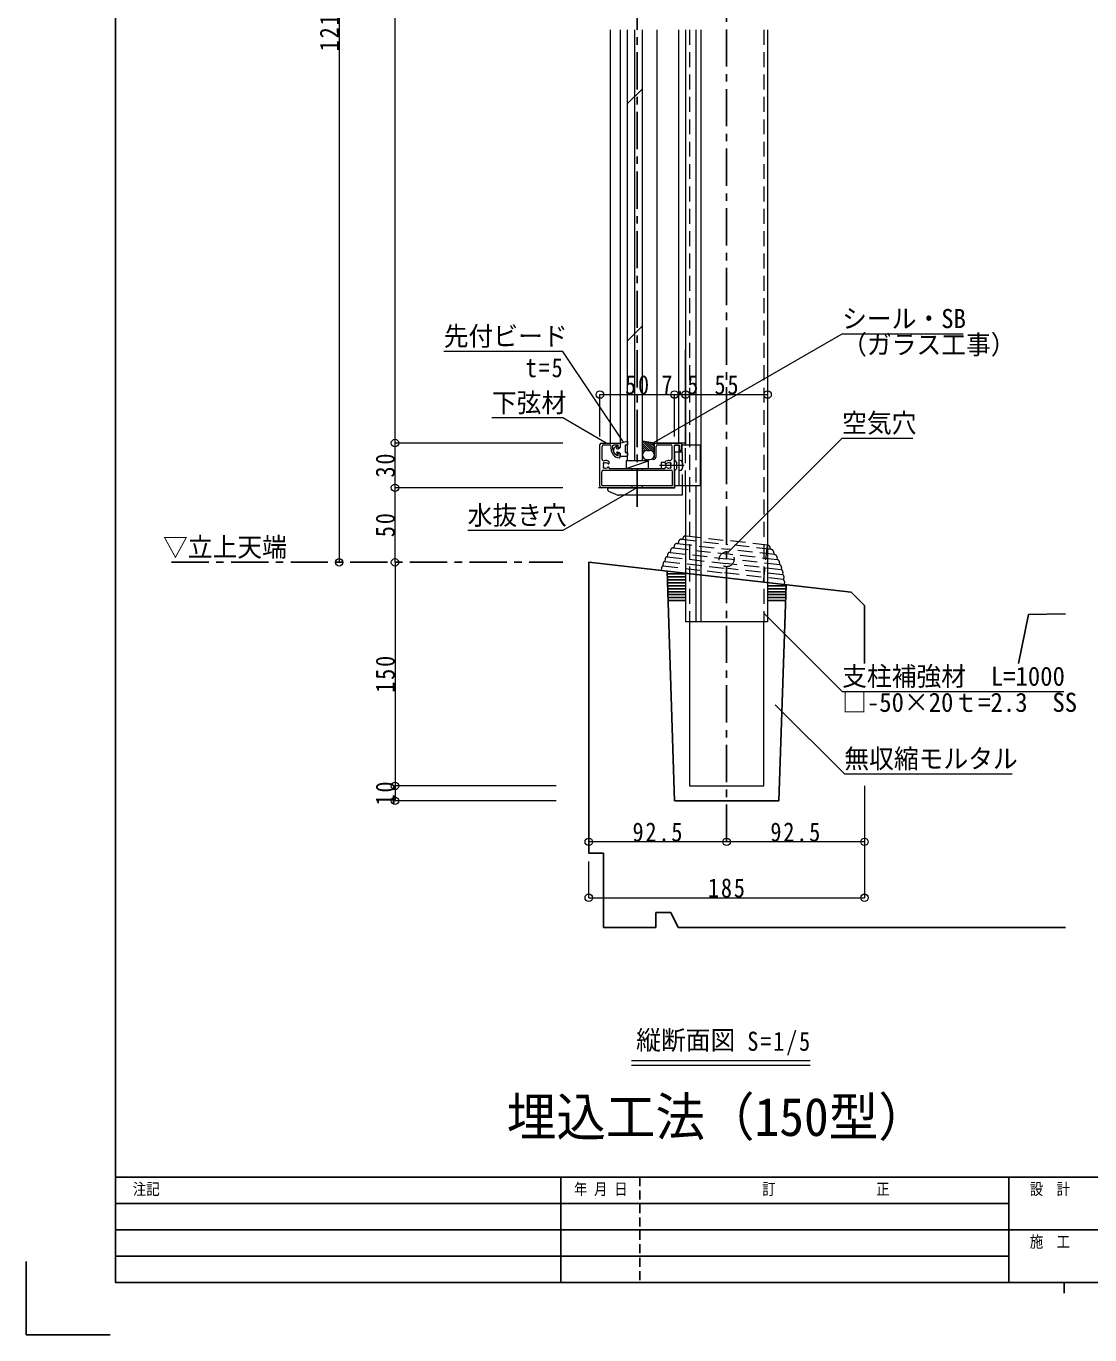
# Model space of a CAD drawing. Units: millimetres, scale not verified. Extents: x -1050 to 1050, y -742 to 742.
# Drawn here: x -1050 to -336, y -742 to 135 of the extents above; entities that cross this region are included whole.
import ezdxf
from ezdxf.enums import TextEntityAlignment as Align

# ---------------------------------------------------------------- set-up
doc = ezdxf.new("R2010")
doc.units = ezdxf.units.MM
doc.header["$LTSCALE"] = 5
for name, pattern in [('CHAIN1', [8, 5, -1, 1, -1]), ('DASHED1', [1.8, 1.2, -0.6]), ('DASHED2', [3, 2, -1])]:
    doc.linetypes.add(name, pattern=pattern)
for name, color, linetype in [('0-0_通り芯', 7, 'Continuous'), ('0-1_躯体', 134, 'Continuous'), ('1-4_印刷位置ライン', 7, 'Continuous'), ('1-5_図枠1_1', 7, 'Continuous')]:
    doc.layers.add(name, color=color, linetype=linetype)
for name, color, linetype, lineweight in [('0-3_寸法', 54, 'Continuous', 20), ('0-4_手摺部材', 92, 'Continuous', 20), ('0-6_パネル', 4, 'Continuous', 20), ('0-7_ガラス', 6, 'Continuous', 20), ('0-8_その他', 11, 'Continuous', 20), ('0-9_文字', 3, 'Continuous', 20), ('0-A_支柱', 6, 'Continuous', 20), ('0-B_足元', 4, 'Continuous', 20)]:
    doc.layers.add(name, color=color, linetype=linetype, lineweight=lineweight)
doc.styles.add('ＭＳ ゴシック', font='')
doc.styles.add('ＭＳ 明朝', font='')
doc.styles.get('ＭＳ ゴシック').set_extended_font_data('MS Gothic')
doc.styles.get('ＭＳ 明朝').set_extended_font_data('MS Mincho')

# ---------------------------------------------------------------- blocks, each defined once
blk = doc.blocks.new('dimension_origin')
at = {"color": 0, "linetype": 'Continuous', "lineweight": -2}
blk.add_circle((0, 0), 1.25, dxfattribs=at)

msp = doc.modelspace()

# ---------------------------------------------------------------- linework, layer by layer
at = {"layer": '0-0_通り芯', "linetype": 'CHAIN1'}
for p, q in [((-580, -411.793), (-580, 505.456)), ((-640, -187.078), (-640, 490)), ((-952.5, -224.293), (-690, -224.293))]:
    msp.add_line(p, q, dxfattribs=at)
at = {"layer": '0-0_通り芯'}
for p, q in [((-607.5, -81.793), (-607.5, -145.793)), ((-615, -145.793), (-612, -145.793))]:
    msp.add_line(p, q, dxfattribs=at)
at = {"layer": '0-1_躯体'}
for p, q in [((-496.5, -244.293), (-672.5, -224.293)), ((-620, -230.259), (-615, -384.293)), ((-607.5, -231.991), (-619.944, -231.991)), ((-607.5, -233.991), (-619.879, -233.991)), ((-607.5, -235.991), (-619.814, -235.991)), ((-607.5, -237.991), (-619.749, -237.991)), ((-607.5, -239.991), (-619.684, -239.991)), ((-607.5, -241.991), (-619.619, -241.991)), ((-607.5, -243.991), (-619.554, -243.991)), ((-540.022, -239.991), (-552.5, -239.991)), ((-540.091, -241.991), (-552.5, -241.991)), ((-540.16, -243.991), (-552.5, -243.991)), ((-540, -239.35), (-545, -384.293)), ((-496.5, -244.293), (-487.5, -253.293)), ((-607.5, -245.991), (-619.489, -245.991)), ((-607.5, -247.991), (-619.424, -247.991)), ((-607.5, -249.991), (-619.359, -249.991)), ((-540.229, -245.991), (-552.5, -245.991)), ((-540.298, -247.991), (-552.5, -247.991)), ((-540.367, -249.991), (-552.5, -249.991)), ((-487.5, -253.293), (-487.5, -292.094)), ((-384.06, -292.094), (-377.5, -259.293)), ((-352.5, -258.775), (-377.5, -259.293)), ((-615, -384.293), (-545, -384.293)), ((-662.5, -419.293), (-662.5, -469.293)), ((-627.5, -459.293), (-617.5, -459.293)), ((-627.5, -469.293), (-627.5, -459.293)), ((-612.5, -469.293), (-617.5, -459.293)), ((-662.5, -469.293), (-627.5, -469.293)), ((-612.5, -469.293), (-352.5, -469.293))]:
    msp.add_line(p, q, dxfattribs=at)
msp.add_lwpolyline([(-672.5, -224.293), (-672.5, -419.293), (-662.5, -419.293)], dxfattribs=at)
at = {"layer": '0-3_寸法'}
for p, q in [((-840, 495), (-840, -224.293)), ((-802.5, -144.293), (-802.5, 460)), ((-665, -139.85), (-665, -111.793)), ((-665, -111.793), (-615, -111.793)), ((-615, -139.85), (-615, -111.793)), ((-615, -111.793), (-607.5, -111.793)), ((-607.5, -111.793), (-552.5, -111.793)), ((-802.5, -174.293), (-802.5, -144.293)), ((-690, -144.293), (-802.5, -144.293)), ((-802.5, -224.293), (-802.5, -174.293)), ((-690, -174.293), (-802.5, -174.293)), ((-802.5, -224.293), (-802.5, -374.293)), ((-694.402, -374.293), (-802.5, -374.293)), ((-802.5, -374.293), (-802.5, -384.293)), ((-487.5, -374.293), (-487.5, -449.293)), ((-694.402, -384.293), (-802.5, -384.293)), ((-580, -411.793), (-672.5, -411.793)), ((-487.5, -411.793), (-580, -411.793)), ((-672.5, -449.293), (-672.5, -424.902)), ((-672.5, -449.293), (-487.5, -449.293))]:
    msp.add_line(p, q, dxfattribs=at)
at = {"layer": '0-4_手摺部材'}
for p, q in [((-658.003, -144.293), (-658.003, 132.854)), ((-651.5, 132.854), (-651.5, -144.293)), ((-626.5, -144.293), (-626.5, 132.854)), ((-612, -144.293), (-612, 132.854)), ((-665, -173.293), (-665, -145.293)), ((-664, -144.293), (-651.5, -144.293)), ((-663.5, -155.263), (-663.5, -146.493)), ((-662.5, -145.493), (-658.5, -145.493)), ((-657.5, -148.293), (-657.5, -146.493)), ((-656.3, -148.293), (-656.3, -145.993)), ((-655.8, -145.493), (-652.7, -145.493)), ((-652.7, -147.293), (-652.7, -145.493)), ((-652.7, -147.293), (-652, -147.293)), ((-651.5, -144.293), (-651.5, -146.793)), ((-628.5, -153.293), (-628.5, -144.293)), ((-628.5, -144.293), (-611, -144.293)), ((-627.3, -153.293), (-627.3, -146.493)), ((-607.5, -144.293), (-626.5, -144.293)), ((-626.3, -145.493), (-617.5, -145.493)), ((-616.5, -154.357), (-616.5, -146.493)), ((-615, -145.793), (-611.5, -145.793)), ((-615, -173.293), (-615, -145.793)), ((-612, -145.793), (-612, -172.793)), ((-611.5, -148.543), (-611.5, -145.793)), ((-610, -148.543), (-610, -145.293)), ((-609.8, -149.493), (-609.8, -145.793)), ((-658.7, -157.625), (-658.7, -156.926)), ((-652.7, -152.941), (-652.7, -151.293)), ((-652, -151.293), (-652.7, -151.293)), ((-651.5, -153.77), (-651.5, -151.793)), ((-629.5, -154.293), (-629.5, -155.093)), ((-624, -157.293), (-624, -161.293)), ((-621.3, -157.293), (-624, -157.293)), ((-621.3, -157.625), (-621.3, -156.926)), ((-612, -149.493), (-609.8, -149.493)), ((-610.881, -155.891), (-612, -155.793)), ((-612, -155.793), (-612, -162.793)), ((-663.8, -172.493), (-663.8, -163.493)), ((-662.8, -162.493), (-617.2, -162.493)), ((-658.7, -161.293), (-658.7, -160.961)), ((-624, -161.293), (-621.3, -161.293)), ((-616.2, -172.493), (-616.2, -163.493)), ((-610.881, -162.695), (-612, -162.793)), ((-616, -174.293), (-664, -174.293)), ((-616.7, -172.993), (-663.3, -172.993)), ((-659.8, -174.293), (-614.8, -174.293)), ((-659.8, -175.634), (-659.8, -174.293)), ((-615, -172.793), (-597.5, -172.793)), ((-614.8, -174.293), (-614.8, -172.793)), ((-609.8, -172.793), (-609.8, -179.293)), ((-659.194, -176.553), (-652.989, -179.212)), ((-609.8, -179.293), (-652.595, -179.293))]:
    msp.add_line(p, q, dxfattribs=at)
at = {"layer": '0-4_手摺部材', "linetype": 'DASHED2'}
for p, q in [((-614.8, -150.293), (-609.8, -150.293)), ((-614.8, -156.043), (-614.8, -150.293)), ((-613.3, -158.993), (-613.3, -157.293)), ((-609.8, -150.293), (-609.8, -172.793)), ((-643.5, -161.293), (-643.5, -162.493)), ((-636.5, -162.493), (-636.5, -161.293)), ((-614.8, -162.543), (-614.55, -162.543)), ((-614.8, -172.793), (-614.8, -162.543)), ((-613.3, -161.293), (-614.55, -162.543)), ((-613, -159.293), (-613.3, -158.993)), ((-613, -159.293), (-613.3, -159.593)), ((-613.3, -161.293), (-613.3, -159.593)), ((-643.5, -172.993), (-643.5, -174.293)), ((-636.5, -174.293), (-636.5, -172.993))]:
    msp.add_line(p, q, dxfattribs=at)
at = {"layer": '0-4_手摺部材', "linetype": 'CHAIN1'}
msp.add_line((-608.4, -159.293), (-625, -159.293), dxfattribs=at)
at = {"layer": '0-4_手摺部材'}
for points in [[(-597.5, -172.793), (-597.5, -145.793), (-609.8, -145.793)], [(-658.7, -161.293), (-621.3, -161.293), (-621.3, -160.961)]]:
    msp.add_lwpolyline(points, dxfattribs=at)
at = {"layer": '0-4_手摺部材', "linetype": 'DASHED2'}
msp.add_lwpolyline([(-613.3, -157.293), (-614.55, -156.043), (-614.8, -156.043)], dxfattribs=at)
at = {"layer": '0-4_手摺部材'}
for centre, radius, start, end in [((-664, -145.293), 1, 90, 180), ((-662.5, -146.493), 1, 90, 180), ((-658.5, -146.493), 1, 0, 90), ((-651.5, -148.293), 6, 180, 264.78409), ((-655.8, -145.993), 0.5, 90, 180), ((-651.5, -148.293), 4.8, 180, 255.52249), ((-652, -146.793), 0.5, 270, 360), ((-626.3, -146.493), 1, 90, 180), ((-617.5, -146.493), 1, 0, 90), ((-610.75, -148.543), 0.75, 180, 360), ((-611, -145.293), 1, 0, 90), ((-662.5, -155.263), 1, 180, 290.41621), ((-662.273, -158.02), 0.5, 37.01643, 232.98355), ((-661, -159.293), 3.3, 45.81561, 110.41621), ((-661, -159.293), 1.8, 44.28012, 119.03288), ((-659.289, -157.625), 0.589, 224.28012, 360), ((-652, -153.77), 0.5, 264.78409, 360), ((-652, -151.793), 0.5, 0, 90), ((-629.5, -153.293), 1, 270, 360), ((-629.3, -155.093), 0.2, 180, 270), ((-629.3, -153.293), 2, 270, 360), ((-619, -159.293), 3.3, 80.79311, 134.18439), ((-620.711, -157.625), 0.589, 180, 315.71988), ((-619, -159.293), 1.8, 60.96712, 135.71988), ((-618.2, -154.357), 1.7, 260.79311, 360), ((-617.727, -158.02), 0.5, 307.01645, 142.98357), ((-610.994, -157.186), 1.3, 15.88085, 85), ((-618.4, -159.293), 9, 344.11915, 15.88085), ((-662.8, -163.493), 1, 90, 180), ((-661, -159.293), 1.8, 150.9671, 209.0329), ((-662.273, -160.566), 0.5, 127.01645, 322.98357), ((-661, -159.293), 1.8, 240.96712, 315.71988), ((-659.289, -160.961), 0.589, 0, 135.71988), ((-620.711, -160.961), 0.589, 44.28012, 180), ((-619, -159.293), 1.8, 224.28012, 299.03288), ((-617.727, -160.566), 0.5, 217.01643, 52.98355), ((-619, -159.293), 1.8, 330.9671, 29.0329), ((-617.2, -163.493), 1, 0, 90), ((-610.994, -161.4), 1.3, 275, 344.11915), ((-664, -173.293), 1, 180, 270), ((-663.3, -172.493), 0.5, 180, 270), ((-616.7, -172.493), 0.5, 270, 360), ((-616, -173.293), 1, 270, 360), ((-658.8, -175.634), 1, 180, 246.80141), ((-652.595, -178.293), 1, 246.80141, 270)]:
    msp.add_arc(centre, radius, start, end, dxfattribs=at)
at = {"layer": '0-6_パネル'}
msp.add_line((-664, -174.293), (-666, -174.293), dxfattribs=at)
at = {"layer": '0-7_ガラス'}
for p, q in [((-646.5, -156.293), (-646.5, 132.854)), ((-641.5, -156.293), (-641.5, 132.854)), ((-636.5, -156.293), (-636.5, 132.854)), ((-646.5, 83.41), (-636.5, 93.41)), ((-646.5, -75.623), (-636.5, -65.623))]:
    msp.add_line(p, q, dxfattribs=at)
at = {"layer": '0-8_その他'}
for p, q in [((-655.8, -148.293), (-655.8, -150.293)), ((-653.988, -146.215), (-655.66, -147.946)), ((-653.771, -147.744), (-653.329, -146.642)), ((-651.5, -144.41), (-651.5, -147.302)), ((-651.386, -144.265), (-646.686, -143.09)), ((-648, -145.693), (-648, -150.393)), ((-647.85, -145.543), (-646.65, -145.543)), ((-646.5, -143.235), (-646.5, -145.393)), ((-628.5, -144.293), (-636.5, -143.085)), ((-636.5, -143.129), (-629.824, -149.805)), ((-636.5, -144.543), (-631.75, -149.293)), ((-636.5, -145.957), (-633.164, -149.293)), ((-636.5, -147.371), (-634.43, -149.441)), ((-636.5, -148.786), (-635.352, -149.933)), ((-634.886, -143.329), (-628.5, -149.715)), ((-633.22, -143.58), (-628.5, -148.3)), ((-631.554, -143.832), (-628.5, -146.886)), ((-629.889, -144.083), (-628.5, -145.472)), ((-653.988, -152.371), (-655.66, -150.64)), ((-653.771, -150.842), (-653.329, -151.944)), ((-651.5, -151.284), (-651.5, -152.893)), ((-651.35, -153.043), (-646.65, -153.043)), ((-647.85, -150.543), (-646.65, -150.543)), ((-647.5, -161.293), (-632.5, -156.293)), ((-647.5, -156.293), (-647.5, -161.293)), ((-632.5, -156.293), (-647.5, -156.293)), ((-646.5, -150.693), (-646.5, -152.893)), ((-633.5, -149.293), (-631.5, -149.293)), ((-633.5, -155.293), (-631.5, -155.293)), ((-632.5, -161.293), (-632.5, -156.293)), ((-629.012, -150.617), (-628.5, -151.129)), ((-647.5, -161.293), (-632.5, -161.293)), ((-646.5, -161.293), (-632.5, -161.293))]:
    msp.add_line(p, q, dxfattribs=at)
for centre, radius, start, end in [((-655.3, -148.293), 0.5, 135.9867, 180), ((-653.7, -146.493), 0.4, 338.12576, 135.9867), ((-653.4, -147.893), 0.4, 158.12576, 293.77732), ((-661.302, -129.957), 20, 293.77732, 299.09547), ((-651.65, -147.302), 0.15, 299.09547, 360), ((-651.35, -144.41), 0.15, 104.03624, 180), ((-647.85, -145.693), 0.15, 90, 180), ((-646.65, -143.235), 0.15, 0, 104.03624), ((-646.65, -145.393), 0.15, 270, 360), ((-655.3, -150.293), 0.5, 180, 224.0133), ((-653.7, -152.093), 0.4, 224.0133, 21.87424), ((-653.4, -150.693), 0.4, 66.22268, 201.87424), ((-661.302, -168.629), 20, 60.90453, 66.22268), ((-651.65, -151.284), 0.15, 0, 60.90453), ((-651.35, -152.893), 0.15, 180, 270), ((-647.85, -150.393), 0.15, 180, 270), ((-646.65, -150.693), 0.15, 0, 90), ((-646.65, -152.893), 0.15, 270, 360), ((-633.5, -152.293), 3, 90, 180), ((-633.5, -152.293), 3, 180, 270), ((-631.5, -152.293), 3, 0, 90), ((-631.5, -152.293), 3, 270, 360)]:
    msp.add_arc(centre, radius, start, end, dxfattribs=at)
at = {"layer": '0-9_文字'}
for p, q in [((-524.014, -558.793), (-643.767, -558.793)), ((-524.014, -561.793), (-643.767, -561.793))]:
    msp.add_line(p, q, dxfattribs=at)
for points in [[(-629.305, -144.202), (-502.5, -71.014), (-421.25, -71.014)], [(-649.218, -143.699), (-689.807, -82.836), (-769.807, -82.836)], [(-660.821, -144.293), (-690, -127.447), (-737.5, -127.447)], [(-578.799, -217.368), (-502.5, -141.081), (-455, -141.081)], [(-640.321, -174.293), (-690, -202.975), (-753.75, -202.975)], [(-555, -258.466), (-502.5, -310.966), (-353.75, -310.966)], [(-547.397, -319.886), (-501.001, -366.282), (-388.501, -366.282)]]:
    msp.add_lwpolyline(points, dxfattribs=at)
at = {"layer": '0-A_支柱'}
for p, q in [((-607.5, 132.854), (-607.5, -145.793)), ((-600.7, 132.854), (-600.7, -145.793)), ((-597.2, 132.854), (-597.2, -264.293)), ((-552.5, 132.854), (-552.5, -264.293)), ((-607.5, -172.793), (-607.5, -264.293)), ((-600.7, -172.793), (-600.7, -264.293)), ((-552.5, -264.293), (-607.5, -264.293))]:
    msp.add_line(p, q, dxfattribs=at)
at = {"layer": '0-A_支柱', "linetype": 'DASHED2'}
for p, q in [((-607.5, -172.793), (-607.5, -145.793)), ((-600.7, -145.793), (-600.7, -172.793))]:
    msp.add_line(p, q, dxfattribs=at)
msp.add_circle((-580, -222.225), 5, dxfattribs=at)
at = {"layer": '0-B_足元', "linetype": 'DASHED2'}
for p, q in [((-605, 132.854), (-605, -264.293)), ((-555, 132.854), (-555, -264.293)), ((-612.347, -210.601), (-612.483, -211.794)), ((-610.314, -208.82), (-579.172, -212.354)), ((-609.361, -208.324), (-609.429, -208.92)), ((-607.149, -206.562), (-578.878, -209.771)), ((-552.5, -212.77), (-578.878, -209.771)), ((-619.634, -219.196), (-619.793, -220.598)), ((-617.688, -216.34), (-617.834, -217.627)), ((-617.834, -217.627), (-580.255, -221.893)), ((-615.676, -214.648), (-579.894, -218.71)), ((-615.286, -213.482), (-615.421, -214.677)), ((-613.242, -211.708), (-579.533, -215.534)), ((-546.003, -222.563), (-579.894, -218.71)), ((-547.716, -219.151), (-579.533, -215.534)), ((-549.922, -215.68), (-579.172, -212.354)), ((-555.322, -237.611), (-552.5, -212.77)), ((-550.739, -214.983), (-550.806, -215.579)), ((-548.34, -217.872), (-548.475, -219.065)), ((-623.663, -227.908), (-623.881, -229.823)), ((-622.53, -224.7), (-622.76, -226.73)), ((-622.76, -226.73), (-581.339, -231.432)), ((-621.236, -222.017), (-621.423, -223.663)), ((-621.423, -223.661), (-580.536, -228.302)), ((-619.793, -220.598), (-580.614, -225.046)), ((-543.326, -229.284), (-580.614, -225.046)), ((-544.568, -225.95), (-580.255, -221.893)), ((-546.122, -221.338), (-546.258, -222.534)), ((-544.422, -224.663), (-544.568, -225.95)), ((-543.166, -227.882), (-543.326, -229.284)), ((-541.809, -235.925), (-581.339, -231.432)), ((-542.424, -232.634), (-580.536, -228.302)), ((-542.238, -230.991), (-542.425, -232.637)), ((-541.579, -233.895), (-541.809, -235.925)), ((-541.194, -237.381), (-541.411, -239.191))]:
    msp.add_line(p, q, dxfattribs=at)
at = {"layer": '0-B_足元'}
msp.add_lwpolyline([(-605, -264.293), (-605, -374.293), (-555, -374.293), (-555, -264.293)], dxfattribs=at)
at = {"layer": '0-B_足元', "linetype": 'DASHED2'}
for centre, radius, start, end in [((-610.319, -210.875), 2.047, 80.08055, 172.31551), ((-607.374, -208.55), 2, 83.5192, 173.5192), ((-617.975, -219.282), 1.661, 85.14195, 177.00983), ((-615.833, -216.504), 1.862, 85.16395, 174.9582), ((-613.34, -213.659), 1.954, 80.08988, 174.77443), ((-552.726, -214.758), 2, 353.5192, 83.5192), ((-550.378, -217.684), 2.047, 354.72289, 86.95786), ((-548.058, -221.075), 1.954, 352.26397, 86.94853), ((-622.219, -228.08), 1.455, 111.85545, 173.22976), ((-621.329, -224.869), 1.212, 94.44022, 171.98063), ((-619.757, -222.078), 1.48, 91.39465, 177.63141), ((-546.267, -224.406), 1.862, 352.08021, 81.87446), ((-544.802, -227.594), 1.661, 350.02857, 81.89645), ((-543.693, -230.719), 1.48, 349.407, 75.64375), ((-542.787, -233.791), 1.212, 355.05777, 72.59818), ((-542.64, -237.12), 1.455, 353.80864, 55.18295)]:
    msp.add_arc(centre, radius, start, end, dxfattribs=at)
at = {"layer": '1-4_印刷位置ライン'}
for p in [(-1050, -693.374), (-993.722, -742.5)]:
    msp.add_line(p, (-1050, -742.5), dxfattribs=at)
at = {"layer": '1-5_図枠1_1'}
for p, q in [((-990, -636.793), (990, -636.793)), ((-691.162, -636.793), (-691.162, -707.5)), ((-390.657, -636.793), (-390.657, -707.5)), ((-990, -654.47), (-390.657, -654.47)), ((-990, -672.146), (-37.121, -672.146)), ((-990, -689.823), (-390.657, -689.823)), ((-353.535, -707.5), (-353.535, -714.571))]:
    msp.add_line(p, q, dxfattribs=at)
at = {"layer": '1-5_図枠1_1', "linetype": 'DASHED1'}
msp.add_line((-638.131, -636.793), (-638.131, -707.5), dxfattribs=at)
msp.add_line((-638.131, -636.793), (-638.131, -707.5), dxfattribs=at)
at = {"layer": '1-5_図枠1_1'}
msp.add_lwpolyline([(-990, 682.5), (-990, -707.5), (990, -707.5)], dxfattribs=at)

# ---------------------------------------------------------------- block references
at = {"layer": '0-3_寸法', "xscale": 2, "yscale": 2}
for p, rotation in [((-665, -111.793), 180), ((-615, -111.793), 180), ((-607.5, -111.793), 180), ((-802.5, -144.293), 90), ((-802.5, -144.293), 270), ((-802.5, -174.293), 90), ((-802.5, -174.293), 270), ((-840, -224.293), 270), ((-802.5, -224.293), 270), ((-802.5, -224.293), 90), ((-802.5, -374.293), 90), ((-802.5, -374.293), 270), ((-802.5, -384.293), 270), ((-672.5, -411.793), 180), ((-580, -411.793), 180), ((-672.5, -449.293), 180)]:
    msp.add_blockref('dimension_origin', p, dxfattribs=dict(at, rotation=rotation))
for p in [(-615, -111.793), (-607.5, -111.793), (-552.5, -111.793), (-580, -411.793), (-487.5, -411.793), (-487.5, -449.293)]:
    msp.add_blockref('dimension_origin', p, dxfattribs=at)

# ---------------------------------------------------------------- texts
at = {"layer": '0-3_寸法', "char_height": 12.83, "attachment_point": 7, "rotation": 90, "style": 'ＭＳ ゴシック'}
for s, insert in [('\\T1.17;\\W0.85;1210', (-840, 118.479)), ('\\T1.17;\\W0.85;30', (-802.5, -167.418)), ('\\T1.17;\\W0.85;50', (-802.5, -207.418)), ('\\T1.17;\\W0.85;150', (-802.5, -311.793)), ('\\T1.17;\\W0.85;10', (-802.5, -387.418))]:
    msp.add_mtext(s, dxfattribs=dict(at, insert=insert))
at = {"layer": '0-3_寸法', "char_height": 12.83, "attachment_point": 7, "style": 'ＭＳ ゴシック'}
for s, insert in [('\\T1.17;\\W0.85;50', (-648.125, -111.793)), ('\\T1.17;\\W0.85;7.5', (-623.75, -111.793)), ('\\T1.17;\\W0.85;55', (-588.125, -111.793)), ('\\T1.17;\\W0.85;92.5', (-643.125, -411.793)), ('\\T1.17;\\W0.85;92.5', (-550.625, -411.793)), ('\\T1.17;\\W0.85;185', (-592.5, -449.293))]:
    msp.add_mtext(s, dxfattribs=dict(at, insert=insert))
at = {"layer": '0-9_文字', "style": 'ＭＳ ゴシック', "width": 0.95}
for s, height, p in [('シール・SB', 12.83, (-502.5, -71.014)), ('先付ビード', 12.83, (-769.807, -82.836)), ('（ガラス工事）', 12.83, (-502.5, -88.514)), ('下弦材', 12.83, (-737.5, -127.447)), ('空気穴', 12.83, (-502.5, -141.081)), ('水抜き穴', 12.83, (-753.75, -202.975)), ('▽立上天端', 12.83, (-958.163, -224.293)), ('支柱補強材\u3000L=1000', 12.83, (-502.5, -310.966)), ('□-50×20ｔ=2.3\u3000SS', 12.83, (-502.5, -328.466)), ('無収縮モルタル', 12.83, (-501.001, -366.282)), ('縦断面図', 12.83, (-640.701, -555.106)), ('埋込工法（150型）', 25.66, (-727.5, -616.793))]:
    msp.add_text(s, height=height, dxfattribs=at).set_placement(p, align=Align.BOTTOM_LEFT)
at = {"layer": '0-9_文字', "char_height": 12.83, "attachment_point": 7, "style": 'ＭＳ ゴシック'}
for s, insert in [('\\T1.17;\\W0.85;t=5', (-714.807, -100.336)), ('\\T1.17;\\W0.85;S=1/5', (-566.097, -555.106))]:
    msp.add_mtext(s, dxfattribs=dict(at, insert=insert))
at = {"layer": '1-5_図枠1_1', "style": 'ＭＳ 明朝', "width": 0.85}
for s, p in [('注記', (-978.418, -650.934)), ('年 月 日', (-682.419, -650.934)), ('訂               正', (-556.108, -650.934)), ('  設  計', (-385.607, -650.934)), ('  施  工', (-385.607, -686.288))]:
    msp.add_text(s, height=7.776, dxfattribs=at).set_placement(p, align=Align.BOTTOM_LEFT)

doc.saveas('drawing.dxf')
